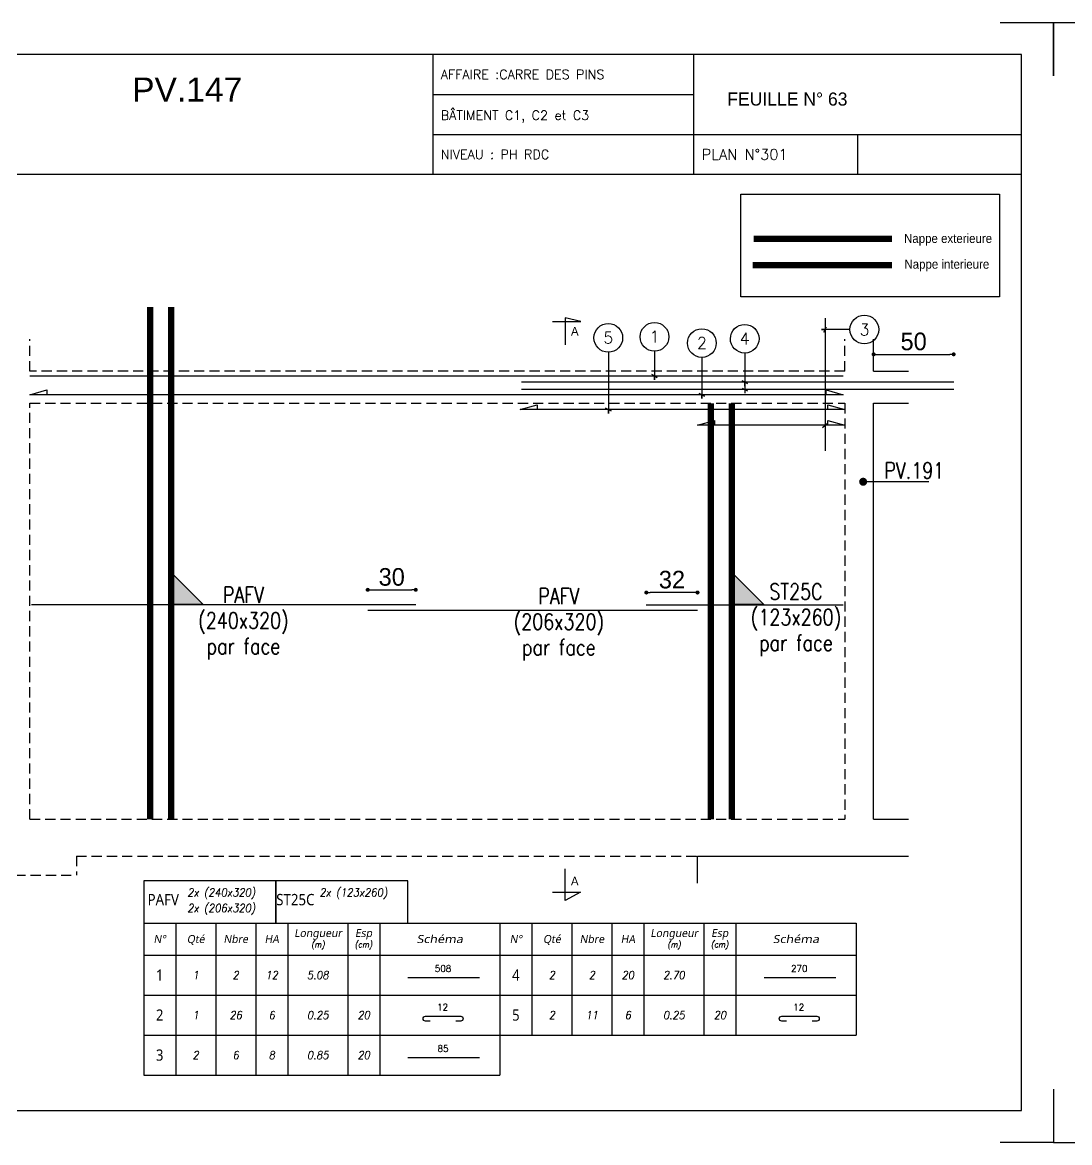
# Model space of a CAD drawing. Header units: metres. Extents: x -5618 to 118954, y -306 to 4637.
# Drawn here: x 56006 to 56661, y 894 to 1594 of the extents above; entities that cross this region are included whole.
import ezdxf
from ezdxf.enums import TextEntityAlignment as Align

# ---------------------------------------------------------------- set-up
doc = ezdxf.new("R2010")
doc.units = ezdxf.units.M
doc.linetypes.add('CACHE', pattern=[9.525, 6.35, -3.175])
for name, color, linetype in [('COTATION', 1, 'Continuous'), ('GO-CARTOUCHE', 7, 'Continuous'), ('GO-FER-HA', 140, 'Continuous'), ('GO-TEXTE', 9, 'Continuous'), ('GO-TEXTE-FER', 3, 'Continuous'), ('STR_COTATION', 1, 'Continuous'), ('STR_TS', 22, 'Continuous'), ('STR_TS_TXT', 7, 'Continuous'), ('STR_VOI-POT', 6, 'Continuous')]:
    doc.layers.add(name, color=color, linetype=linetype)
doc.layers.add('Kofragna_forma', color=7, linetype='Continuous', lineweight=70)
doc.styles.add('ARIAL', font='ARIAL.TTF')
doc.styles.add('Lucida', font='LSANSI.TTF')
doc.styles.add('schéma', font='simplex.shx')
doc.styles.add('Tableau', font='romans.shx', dxfattribs={"width": 0.9, "oblique": 10})
doc.styles.add('Tableau2', font='trebuc.TTF', dxfattribs={"width": 0.9, "oblique": 10})
doc.styles.add('TEXTE', font='romans.shx')
doc.styles.add('TEXTE TS', font='romans.shx', dxfattribs={"width": 0.7, "oblique": 15})
doc.styles.add('TEXTEBA', font='ARIAL.TTF')
doc.dimstyles.new('COUPE-20', dxfattribs={"dimscale": 0.5, "dimtxt": 22, "dimasz": 5, "dimexe": 0.05, "dimexo": 0, "dimgap": 5, "dimtad": 1, "dimdec": 0, "dimdsep": 46, "dimtxsty": 'Standard', "dimblk1": 'DOT', "dimblk2": 'DOT', "dimsah": 1, "dimcen": 0, "dimdle": 150, "dimclrd": 1, "dimclre": 1, "dimclrt": 7, "dimadec": 0, "dimazin": 0, "dimtfac": 1, "dimtdec": 0, "dimtix": 1, "dimtmove": 2, "dimatfit": 3, "dimldrblk": 'DOT', "dimfxl": 0, "dimtvp": 1, "dimtolj": 1, "dimtzin": 0, "dimarcsym": 0})

# ---------------------------------------------------------------- blocks, each defined once
blk = doc.blocks.new('ime')
at = {"layer": 'COTATION', "const_width": 2.5}
blk.add_lwpolyline([(1.25, 0, -1), (-1.25, 0, -1)], format="xyb", close=True, dxfattribs=at)
at = {"layer": 'COTATION'}
blk.add_lwpolyline([(41.09, 0), (0, 0)], dxfattribs=at)
at = {"layer": 'COTATION', "color": 7, "style": 'TEXTE TS', "width": 0.8}
blk.add_attdef('NAME', (9.08, 2), '', height=10, dxfattribs=at)
blk = doc.blocks.new('A$C6F247267')
blk.add_hatch(color=256).paths.add_polyline_path([(0, -0.2), (-0.2, 0), (0, 0)])
blk.add_lwpolyline([(-0.2, 0), (0, 0), (0, -0.2), (-0.2, 0)])
blk = doc.blocks.new('mrega')
at = {"layer": 'STR_TS_TXT', "style": 'TEXTE TS', "width": 0.8}
for tag, p in [('ST10', (14.48, 0)), ('DIM', (14.48, -16)), ('NOTE', (14.48, -32))]:
    blk.add_attdef(tag, text='', height=10, dxfattribs=at).set_placement(p, align=Align.CENTER)
blk = doc.blocks.new('_DOT')
at = {"color": 0, "linetype": 'ByBlock'}
blk.add_line((-0.5, 0), (-1, 0), dxfattribs=at)
at = {"color": 0, "linetype": 'ByBlock', "const_width": 0.5}
blk.add_lwpolyline([(-0.25, 0, 1), (0.25, 0, 1)], format="xyb", close=True, dxfattribs=at)
blk = doc.blocks.new('*D1084')
at = {"layer": 'DEFPOINTS', "color": 0, "lineweight": -3, "ltscale": 4.5}
for p in [(56252.16, 1239.17), (56222.16, 1226.45, 187.69), (56252.16, 1229.93, 187.69)]:
    blk.add_point(p, dxfattribs=at)
at = {"layer": 'STR_COTATION', "color": 1, "lineweight": -2, "ltscale": 4.5}
for p, q in [((56222.16, 1239.19), (56222.16, 1239.19)), ((56224.66, 1239.17), (56249.66, 1239.17)), ((56252.16, 1239.19), (56252.16, 1239.19))]:
    blk.add_line(p, q, dxfattribs=at)
at = {"layer": 'STR_COTATION', "color": 1, "lineweight": -2, "ltscale": 4.5, "xscale": 2.5, "yscale": 2.5, "zscale": 2.5, "rotation": 180}
blk.add_blockref('_DOT', (56222.16, 1239.17), dxfattribs=at)
at = {"layer": 'STR_COTATION', "color": 1, "lineweight": -2, "ltscale": 4.5, "xscale": 2.5, "yscale": 2.5, "zscale": 2.5}
blk.add_blockref('_DOT', (56252.16, 1239.17), dxfattribs=at)
at = {"layer": 'STR_COTATION', "color": 7, "lineweight": -3, "ltscale": 4.5, "insert": (56237.16, 1247.17), "char_height": 11, "attachment_point": 5}
blk.add_mtext('\\A1;30', dxfattribs=at)
blk = doc.blocks.new('Désignation')
at = {"layer": 'GO-TEXTE-FER'}
for p, q in [((0, 0.8), (8.9, 0.8)), ((0, 0.8), (0, 0)), ((0.8, 0.8), (0.8, 0)), ((1.8, 0.8), (1.8, 0)), ((2.8, 0.8), (2.8, 0)), ((3.6, 0.8), (3.6, 0)), ((5.1, 0.8), (5.1, 0)), ((5.9, 0.8), (5.9, 0)), ((8.9, 0.8), (8.9, 0)), ((0, 0), (8.9, 0))]:
    blk.add_line(p, q, dxfattribs=at)
at = {"layer": 'GO-TEXTE-FER', "style": 'Tableau2', "oblique": 10}
for s, p in [('Longueur', (4.356, 0.55)), ('Esp', (5.494, 0.55)), ('N°', (0.4, 0.4)), ('Qté', (1.3, 0.4)), ('Nbre', (2.3, 0.4)), ('HA', (3.2, 0.4))]:
    blk.add_text(s, height=0.2, dxfattribs=at).set_placement(p, align=Align.MIDDLE_CENTER)
at = {"layer": 'GO-TEXTE-FER', "color": 7, "style": 'Tableau', "oblique": 10, "width": 0.9}
for s, p in [('(m)', (4.356, 0.265)), ('(cm)', (5.494, 0.265))]:
    blk.add_text(s, height=0.15, dxfattribs=at).set_placement(p, align=Align.MIDDLE_CENTER)
at = {"layer": 'GO-TEXTE-FER', "style": 'Tableau2', "oblique": 10, "width": 1.2}
blk.add_text('Schéma', height=0.2, dxfattribs=at).set_placement((7.4, 0.4), align=Align.MIDDLE_CENTER)
blk = doc.blocks.new('Barre libre')
at = {"layer": 'GO-TEXTE-FER'}
for p, q in [((0, 0), (0, -1)), ((0, 0), (8.9, 0)), ((0.8, 0), (0.8, -1)), ((1.8, 0), (1.8, -1)), ((2.8, 0), (2.8, -1)), ((3.6, 0), (3.6, -1)), ((5.1, 0), (5.1, -1)), ((5.9, 0), (5.9, -1)), ((8.9, 0), (8.9, -1)), ((0, -1), (8.9, -1))]:
    blk.add_line(p, q, dxfattribs=at)
at = {"layer": 'GO-TEXTE-FER', "color": 1}
blk.add_line((6.603, -0.563), (8.394, -0.563), dxfattribs=at)
at = {"layer": 'GO-TEXTE-FER', "color": 1, "style": 'Tableau'}
blk.add_attdef('Longueur', text='', height=0.16, dxfattribs=at).set_placement((7.481, -0.336), align=Align.MIDDLE_CENTER)
at = {"layer": 'GO-TEXTE-FER', "style": 'Tableau2', "width": 0.9}
blk.add_attdef('NUMERO', text='', height=0.28, dxfattribs=at).set_placement((0.4, -0.5), align=Align.MIDDLE_CENTER)
at = {"layer": 'GO-TEXTE-FER', "style": 'Tableau', "oblique": 10, "width": 0.9}
for tag, p in [('QUANTITE', (1.3, -0.5)), ('NOMBRE', (2.3, -0.5)), ('NUANCE', (3.2, -0.5)), ('LONGUEUR', (4.35, -0.5)), ('ESPACEMENTS', (5.5, -0.5))]:
    blk.add_attdef(tag, text='', height=0.2, dxfattribs=at).set_placement(p, align=Align.MIDDLE_CENTER)
blk = doc.blocks.new('Epingle')
at = {"layer": 'GO-TEXTE-FER'}
for p, q in [((0, 0), (0, -1)), ((0, 0), (8.9, 0)), ((0.8, 0), (0.8, -1)), ((1.8, 0), (1.8, -1)), ((2.8, 0), (2.8, -1)), ((3.6, 0), (3.6, -1)), ((5.1, 0), (5.1, -1)), ((5.9, 0), (5.9, -1)), ((8.9, 0), (8.9, -1)), ((0, -1), (8.9, -1))]:
    blk.add_line(p, q, dxfattribs=at)
at = {"layer": 'GO-TEXTE-FER', "color": 1}
blk.add_lwpolyline([(7.162, -0.65), (7.042, -0.65, -1), (7.042, -0.53), (7.922, -0.53, -1), (7.922, -0.65), (7.802, -0.65)], format="xyb", dxfattribs=at)
at = {"layer": 'GO-TEXTE-FER', "color": 1, "style": 'Tableau'}
blk.add_attdef('Longueur', text='', height=0.16, dxfattribs=at).set_placement((7.469, -0.303), align=Align.MIDDLE_CENTER)
at = {"layer": 'GO-TEXTE-FER', "style": 'Tableau2', "width": 0.9}
blk.add_attdef('NUMERO', text='', height=0.28, dxfattribs=at).set_placement((0.4, -0.5), align=Align.MIDDLE_CENTER)
at = {"layer": 'GO-TEXTE-FER', "style": 'Tableau', "oblique": 10, "width": 0.9}
for tag, p in [('QUANTITE', (1.3, -0.5)), ('NOMBRE', (2.3, -0.5)), ('NUANCE', (3.2, -0.5)), ('LONGUEUR', (4.35, -0.5)), ('ESPACEMENTS', (5.5, -0.5))]:
    blk.add_attdef(tag, text='', height=0.2, dxfattribs=at).set_placement(p, align=Align.MIDDLE_CENTER)
blk = doc.blocks.new('*D1391')
at = {"layer": 'DEFPOINTS', "color": 0, "linetype": 'ByBlock', "lineweight": -3, "ltscale": 4.5}
for p in [(56396.21, 1237.48), (56396.21, 1229.84, 187.69), (56428.21, 1226.45, 187.69)]:
    blk.add_point(p, dxfattribs=at)
at = {"layer": 'STR_COTATION', "color": 1, "linetype": 'ByBlock', "lineweight": -2, "ltscale": 4.5}
for p, q in [((56396.21, 1237.5), (56396.21, 1237.51)), ((56425.71, 1237.48), (56398.71, 1237.48)), ((56428.21, 1237.5), (56428.21, 1237.51))]:
    blk.add_line(p, q, dxfattribs=at)
at = {"layer": 'STR_COTATION', "color": 1, "linetype": 'ByBlock', "lineweight": -2, "ltscale": 4.5, "xscale": 2.5, "yscale": 2.5, "zscale": 2.5, "rotation": 180}
blk.add_blockref('_DOT', (56396.21, 1237.48), dxfattribs=at)
at = {"layer": 'STR_COTATION', "color": 1, "linetype": 'ByBlock', "lineweight": -2, "ltscale": 4.5, "xscale": 2.5, "yscale": 2.5, "zscale": 2.5}
blk.add_blockref('_DOT', (56428.21, 1237.48), dxfattribs=at)
at = {"layer": 'STR_COTATION', "color": 7, "linetype": 'ByBlock', "lineweight": -3, "ltscale": 4.5, "insert": (56412.21, 1245.48), "char_height": 11, "attachment_point": 5}
blk.add_mtext('\\A1;32', dxfattribs=at)
blk = doc.blocks.new('*D1392')
at = {"layer": 'DEFPOINTS', "color": 0, "linetype": 'ByBlock', "lineweight": -3, "ltscale": 4.5}
for p in [(56588.21, 1386.31), (56588.21, 1368.92, 187.69), (56538.21, 1355.79, 187.69)]:
    blk.add_point(p, dxfattribs=at)
at = {"layer": 'STR_COTATION', "color": 1, "linetype": 'ByBlock', "lineweight": -2, "ltscale": 4.5}
for p, q in [((56538.21, 1386.32), (56538.21, 1386.33)), ((56540.71, 1386.31), (56585.71, 1386.31)), ((56588.21, 1386.32), (56588.21, 1386.33))]:
    blk.add_line(p, q, dxfattribs=at)
at = {"layer": 'STR_COTATION', "color": 1, "linetype": 'ByBlock', "lineweight": -2, "ltscale": 4.5, "xscale": 2.5, "yscale": 2.5, "zscale": 2.5, "rotation": 180}
blk.add_blockref('_DOT', (56538.21, 1386.31), dxfattribs=at)
at = {"layer": 'STR_COTATION', "color": 1, "linetype": 'ByBlock', "lineweight": -2, "ltscale": 4.5, "xscale": 2.5, "yscale": 2.5, "zscale": 2.5}
blk.add_blockref('_DOT', (56588.21, 1386.31), dxfattribs=at)
at = {"layer": 'STR_COTATION', "color": 7, "linetype": 'ByBlock', "lineweight": -3, "ltscale": 4.5, "insert": (56563.21, 1394.31), "char_height": 11, "attachment_point": 5}
blk.add_mtext('\\A1;50', dxfattribs=at)

msp = doc.modelspace()

# ---------------------------------------------------------------- linework, layer by layer
for p, q in [((56262.81, 1573.71), (56262.81, 1498.77)), ((56425.78, 1573.74), (56425.78, 1498.77)), ((56262.81, 1548.71), (56425.78, 1548.71)), ((56262.81, 1523.72), (56425.78, 1523.72)), ((56425.78, 1523.74), (56630.63, 1523.74)), ((56528.11, 1523.74), (56528.11, 1498.77))]:
    msp.add_line(p, q)
for points in [[(56617.3, 1593.71), (56650.63, 1593.71), (56650.63, 1560.38)], [(56650.63, 1560.38), (56650.63, 1593.71), (56683.96, 1593.71)], [(56630.63, 1498.77), (55680.73, 1498.77)], [(56650.63, 927.11), (56650.63, 893.78), (56617.3, 893.78)], [(56650.63, 927.11), (56650.63, 893.78), (56683.96, 893.78)]]:
    msp.add_lwpolyline(points)
msp.add_lwpolyline([(55680.73, 1573.71), (55680.73, 913.78), (56630.63, 913.78), (56630.63, 1573.71)], close=True)
at = {"layer": 'COTATION'}
msp.add_line((56506.3, 1340.49, 187.69), (56509.65, 1343.44, 187.69), dxfattribs=at)
for points, elevation in [([(56508.56, 1361.03), (56508.56, 1364.03), (56519.12, 1361.03), (56011.16, 1361.03), (56021.72, 1364.03), (56021.72, 1361.03)], 281.53), ([(56509.56, 1351.81), (56509.56, 1354.81), (56520.12, 1351.81), (56317.39, 1351.81), (56327.94, 1354.81), (56327.94, 1351.81)], 187.69), ([(56509.56, 1341.97), (56509.56, 1344.97), (56520.12, 1341.97), (56428.21, 1341.97), (56438.77, 1344.97), (56438.77, 1341.97)], 187.69)]:
    msp.add_lwpolyline(points, dxfattribs=dict(at, elevation=elevation))
at = {"layer": 'GO-FER-HA'}
for p, q in [((56456.02, 1365.23, 187.69), (56459.42, 1363.43, 187.69)), ((56457.72, 1366.52, 187.69), (56457.72, 1362.06, 187.69))]:
    msp.add_line(p, q, dxfattribs=at)
for points, elevation in [([(56523.44, 1401.84, -512.322006), (56523.44, 1401.77), (56505.58, 1401.77), (56507.98, 1401.77), (56507.08, 1400.07), (56508.87, 1403.47)], 187.69), ([(56372.42, 1387.65, -512.322006), (56372.49, 1387.65), (56372.49, 1349.41), (56372.49, 1351.81), (56374.19, 1350.91), (56370.8, 1352.7)], 187.69), ([(56401.27, 1388.26, -512.322006), (56401.34, 1388.26), (56401.34, 1370.39), (56401.34, 1372.79), (56403.03, 1371.89), (56399.64, 1373.69)], 187.69), ([(56430.88, 1384.37, -512.322006), (56430.95, 1384.37), (56430.95, 1358.63), (56430.95, 1361.03), (56432.65, 1360.13), (56429.26, 1361.93)], 281.53), ([(56457.65, 1387.07, -512.322006), (56457.72, 1387.07), (56457.72, 1366.52), (56457.72, 1368.92), (56459.42, 1368.02), (56456.02, 1369.81)], 187.69)]:
    msp.add_lwpolyline(points, format="xyb", dxfattribs=dict(at, elevation=elevation))
at = {"layer": 'GO-TEXTE', "elevation": 187.69, "flags": 128}
for points in [[(56337.56, 1406.86), (56355.21, 1406.85), (56345.53, 1409.14), (56345.52, 1392.22)], [(56337.54, 1050.28), (56355.18, 1050.28), (56345.51, 1045), (56345.51, 1064.92)]]:
    msp.add_lwpolyline(points, dxfattribs=at)
at = {"layer": 'GO-TEXTE-FER'}
for points in [[(56082.21, 1030.97), (56164.71, 1030.97), (56164.71, 1057.41), (56082.21, 1057.41)], [(56164.71, 1030.97), (56247.21, 1030.97), (56247.21, 1057.41), (56164.71, 1057.41)]]:
    msp.add_lwpolyline(points, close=True, dxfattribs=at)
at = {"layer": 'Kofragna_forma', "linetype": 'CACHE', "lineweight": -3}
for p, q in [((56011.16, 1375.79, 187.69), (56011.16, 1395.79, 187.69)), ((56520.12, 1375.79, 187.69), (56520.12, 1395.79, 187.69)), ((56520.12, 1375.79, 187.69), (56011.16, 1375.79, 187.69)), ((56011.16, 1095.79, 187.69), (56011.16, 1355.79, 187.69)), ((56011.16, 1355.79, 187.69), (56520.12, 1355.79, 187.69)), ((56520.12, 1355.79, 187.69), (56520.12, 1095.79, 187.69)), ((56011.16, 1095.79, 187.69), (56520.12, 1095.79, 187.69)), ((56040.16, 1072.79, 187.69), (56428.21, 1072.79, 187.69)), ((56040.16, 1072.79, 187.69), (56040.16, 1060.79, 187.69)), ((55973.47, 1060.79, 187.69), (56040.16, 1060.79, 187.69))]:
    msp.add_line(p, q, dxfattribs=at)
at = {"layer": 'Kofragna_forma', "color": 4, "lineweight": -3}
for p, q in [((56538.21, 1375.79, 187.69), (56538.21, 1395.79, 187.69)), ((56538.21, 1375.79, 187.69), (56559.91, 1375.79, 187.69)), ((56538.21, 1095.79, 187.69), (56538.21, 1355.79, 187.69)), ((56538.21, 1355.79, 187.69), (56559.91, 1355.79, 187.69)), ((56538.21, 1095.79, 187.69), (56559.91, 1095.79, 187.69)), ((56428.21, 1055.79, 187.69), (56428.21, 1072.79, 187.69)), ((56428.21, 1072.79, 187.69), (56538.21, 1072.79, 187.69)), ((56538.21, 1072.79, 187.69), (56559.91, 1072.79, 187.69))]:
    msp.add_line(p, q, dxfattribs=at)
at = {"layer": 'STR_TS', "color": 3}
for p, q in [((56012.16, 1229.93, 187.69), (56252.16, 1229.93, 187.69)), ((56222.16, 1226.45, 187.69), (56428.21, 1226.45, 187.69)), ((56396.21, 1229.84, 187.69), (56519.12, 1229.84, 187.69))]:
    msp.add_line(p, q, dxfattribs=at)
at = {"layer": 'STR_TS', "color": 7}
msp.add_lwpolyline([(56455.35, 1486.45), (56616.9, 1486.45), (56616.9, 1422.16), (56455.35, 1422.16)], close=True, dxfattribs=at)
at = {"layer": 'STR_TS', "linetype": 'CACHE', "ltscale": 2, "const_width": 4}
msp.add_lwpolyline([(56549.77, 1458.45), (56463.22, 1458.45)], dxfattribs=at)
at = {"layer": 'STR_TS', "const_width": 4}
msp.add_lwpolyline([(56549.77, 1442), (56462.65, 1442)], dxfattribs=at)
at = {"layer": 'STR_TS', "linetype": 'ByBlock', "ltscale": 2, "const_width": 4, "elevation": 187.69}
for points in [[(56086.24, 1095.79), (56086.24, 1415.79)], [(56436.48, 1095.79), (56436.48, 1355.79)]]:
    msp.add_lwpolyline(points, dxfattribs=at)
at = {"layer": 'STR_TS', "linetype": 'CACHE', "ltscale": 2, "const_width": 4, "elevation": 93.84}
for points in [[(56099.39, 1095.79), (56099.39, 1415.79)], [(56449.63, 1095.79), (56449.63, 1355.79)]]:
    msp.add_lwpolyline(points, dxfattribs=at)
at = {"layer": 'STR_VOI-POT'}
for p, q in [((56507.98, 1408.96, 187.69), (56507.98, 1325.96, 187.69)), ((56011.16, 1372.79, 187.69), (56519.12, 1372.79, 187.69)), ((56588.21, 1368.92, 187.69), (56318.21, 1368.92, 187.69)), ((56588.21, 1364.33, 187.69), (56318.21, 1364.33, 187.69))]:
    msp.add_line(p, q, dxfattribs=at)

# ---------------------------------------------------------------- block references
at = {"layer": 'COTATION'}
ref = msp.add_blockref('ime', (56531.67, 1306.69, 187.69), dxfattribs=at)
ref.add_attrib('NAME', 'PV.191', (56544.94, 1308.69, 187.69), dxfattribs={"color": 7, "height": 10, "style": 'TEXTE TS', "width": 0.8})
at = {"layer": 'GO-FER-HA', "xscale": 25, "yscale": 25, "zscale": 25}
for p in [(56082.21, 1010.97), (56304.71, 1010.97)]:
    msp.add_blockref('Désignation', p, dxfattribs=at)
at = {"layer": 'GO-TEXTE-FER', "xscale": 25, "yscale": 25, "zscale": 25}
for name, p, values in [('Barre libre', (56082.21, 1010.97), {'NUMERO': '1', 'QUANTITE': '1', 'NOMBRE': '2', 'NUANCE': '12', 'Longueur': '508', 'LONGUEUR': '5.08'}), ('Barre libre', (56304.71, 1010.97), {'NUMERO': '4', 'QUANTITE': '2', 'NOMBRE': '2', 'NUANCE': '20', 'Longueur': '270', 'LONGUEUR': '2.70'}), ('Epingle', (56082.21, 985.97), {'NUMERO': '2', 'QUANTITE': '1', 'NOMBRE': '26', 'NUANCE': '6', 'Longueur': '12', 'LONGUEUR': '0.25', 'ESPACEMENTS': '20'}), ('Epingle', (56304.71, 985.97), {'NUMERO': '5', 'QUANTITE': '2', 'NOMBRE': '11', 'NUANCE': '6', 'Longueur': '12', 'LONGUEUR': '0.25', 'ESPACEMENTS': '20'}), ('Barre libre', (56082.21, 960.97), {'NUMERO': '3', 'QUANTITE': '2', 'NOMBRE': '6', 'NUANCE': '8', 'Longueur': '85', 'LONGUEUR': '0.85', 'ESPACEMENTS': '20'})]:
    msp.add_blockref(name, p, dxfattribs=at).add_auto_attribs(values)
at = {"layer": 'STR_TS', "xscale": 100, "yscale": 100, "zscale": 100, "rotation": 180}
for p in [(56099.39, 1229.93, 187.69), (56449.63, 1229.93, 187.69)]:
    msp.add_blockref('A$C6F247267', p, dxfattribs=at)
at = {"layer": 'STR_TS_TXT'}
for p, values in [((56130.06, 1231, 281.53), {'NOTE': 'par face', 'ST10': 'PAFV', 'DIM': '(240x320)'}), ((56327.1, 1230.26, 281.53), {'NOTE': 'par face', 'ST10': 'PAFV', 'DIM': '(206x320)'}), ((56475.25, 1233.07, 281.53), {'NOTE': 'par face', 'ST10': 'ST25C', 'DIM': '(123x260)'})]:
    msp.add_blockref('mrega', p, dxfattribs=at).add_auto_attribs(values)

# ---------------------------------------------------------------- texts
for s, height, style, p in [('AFFAIRE :CARRE DES PINS', 5.8328, 'schéma', (56267.81, 1558.3)), ('PV.147', 15, 'ARIAL', (56075.03, 1544.27)), ('BÂTIMENT C1, C2 et C3', 5.8328, 'schéma', (56267.81, 1532.74)), ('NIVEAU : PH RDC', 5.8328, 'schéma', (56267.81, 1508.3)), ('PLAN N°301', 6.666, 'schéma', (56430.78, 1507.89))]:
    msp.add_text(s, height=height, dxfattribs=dict(style=style)).set_placement(p)
at = {"linetype": 'ByBlock', "lineweight": -3, "ltscale": 4.5}
msp.add_text('FEUILLE N° 63', height=8.2, dxfattribs=at).set_placement((56446.78, 1541.72))
at = {"layer": 'GO-CARTOUCHE', "color": 2, "style": 'TEXTEBA', "width": 0.9}
for s, p in [('Nappe exterieure', (56584.71, 1455.9)), ('Nappe interieure', (56583.94, 1439.81))]:
    msp.add_text(s, height=5.7024, dxfattribs=at).set_placement(p, align=Align.CENTER)
at = {"layer": 'GO-FER-HA', "style": 'TEXTE'}
for s, p in [('5', (56372.49, 1396.7, 281.69)), ('1', (56401.34, 1397.31, 281.69)), ('3', (56532.5, 1401.77, 281.69)), ('2', (56430.95, 1393.43, 375.53)), ('4', (56457.72, 1396.13, 281.69))]:
    msp.add_text(s, height=7.2, rotation=360, dxfattribs=at).set_placement(p, align=Align.MIDDLE_CENTER)
at = {"layer": 'GO-TEXTE', "linetype": 'Continuous', "style": 'Lucida'}
for rotation, p in [(359.98193, (56349.14, 1398.06, 187.69)), (0.0018, (56349.12, 1054.55, 187.69))]:
    msp.add_text('A', height=5.32, rotation=rotation, dxfattribs=at).set_placement(p)
at = {"layer": 'GO-TEXTE-FER', "style": 'Tableau', "oblique": 10, "width": 0.9}
for s, p in [('2x (240x320)', (56109.48, 1047.56)), ('2x (123x260)', (56191.98, 1047.56)), ('2x (206x320)', (56109.48, 1037.82))]:
    msp.add_text(s, height=5.0562, dxfattribs=at).set_placement(p)
at = {"layer": 'GO-TEXTE-FER', "style": 'Tableau2', "width": 0.9}
for tag, p in [('PAFV', (56094.44, 1045.61)), ('ST25C', (56176.94, 1045.61))]:
    msp.add_attdef(tag, text='1', height=7.08, dxfattribs=at).set_placement(p, align=Align.MIDDLE_CENTER)

# ---------------------------------------------------------------- dimensions: what is measured, and where the dimension line sits
at = {"layer": 'STR_COTATION', "linetype": 'ByBlock', "lineweight": -3, "ltscale": 4.5}
for base, p1, p2, picture, middle in [((56588.21, 1386.31), (56538.21, 1355.79, 187.69), (56588.21, 1368.92, 187.69), '*D1392', (56563.21, 1394.31)), ((56396.21, 1237.48), (56428.21, 1226.45, 187.69), (56396.21, 1229.84, 187.69), '*D1391', (56412.21, 1245.48))]:
    dim = msp.add_linear_dim(base=base, p1=p1, p2=p2, dimstyle='COUPE-20', override={"dimfxl": 0.1}, dxfattribs=at)
    dim.commit()
    dim.dimension.update_dxf_attribs({"geometry": picture, "text_midpoint": middle})
at = {"layer": 'STR_COTATION', "lineweight": -3, "ltscale": 4.5}
dim = msp.add_linear_dim(base=(56252.16, 1239.17), p1=(56222.16, 1226.45, 187.69), p2=(56252.16, 1229.93, 187.69), dimstyle='COUPE-20', override={"dimfxl": 0.1}, dxfattribs=at)
dim.commit()
dim.dimension.update_dxf_attribs({"geometry": '*D1084', "text_midpoint": (56237.16, 1247.17)})

doc.saveas('drawing.dxf')
